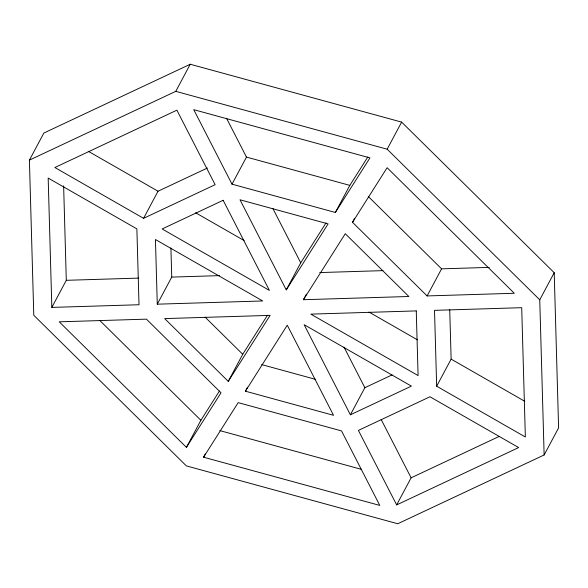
<?xml version="1.0" encoding="UTF-8"?>
<svg xmlns="http://www.w3.org/2000/svg" width="588" height="588" viewBox="0 0 588 588"><rect width="100%" height="100%" fill="white"/><g stroke="black" fill="none" stroke-linecap="round" stroke-linejoin="round"><path stroke-width="0.88" d="M29.4 160.127L43.865 133.035L190.24 64.246L401.633 122.106L554.212 272.722L558.6 427.873L544.135 454.965L397.76 523.754L186.367 465.894L33.788 315.278L29.4 160.127L175.775 91.338L190.24 64.246M51.832 307.406L48.179 178.076L136.872 228.879L139.018 304.738L51.832 307.406L66.297 280.314L63.629 185.845M143.568 218.324L215.134 184.691L176.885 110.177L54.875 167.521L143.568 218.324L158.032 191.232L207.388 168.036M157.275 304.18L155.445 239.522L262.711 300.96L157.275 304.18L171.74 277.095L170.917 247.945M232.003 184.176L193.746 109.662L369.955 157.893L335.358 212.466L232.003 184.176L246.468 157.084L226.505 118.21M186.418 447.365L221.022 392.799L146.419 319.152L59.234 321.82L186.418 447.365L200.883 420.28L219.405 391.071M228.262 381.369L270.113 315.374L164.669 318.593L228.262 381.369L242.726 354.277L267.547 315.146M286.268 289.891L328.111 223.888L240.007 199.773L286.268 289.891L300.733 262.799L326.031 222.896M203.58 457.199L238.177 402.626L341.532 430.916L379.789 505.423L203.58 457.199L205.278 454.01M335.358 212.466L349.823 185.374L367.853 156.937M245.424 391.196L287.267 325.201L333.528 415.312L245.424 391.196L247.548 387.213M303.423 299.718L345.274 233.723L408.866 296.492L303.423 299.718L306.407 294.14M544.135 454.965L539.747 299.814L387.169 149.198L401.633 122.106M352.513 222.293L387.117 167.72L514.302 293.272L427.116 295.933L352.513 222.293L354.645 218.31M350.389 414.797L411.394 386.125L304.136 324.686L350.389 414.797L364.854 387.705L392.064 374.923M427.116 295.933L441.581 268.848L489.304 267.386M436.663 386.206L434.517 310.354L521.703 307.686L525.356 437.009L436.663 386.206L451.128 359.121L449.732 309.766M396.65 504.908L518.66 447.571L429.968 396.768L358.401 430.401L396.65 504.908L411.115 477.824L499.094 436.472M539.747 299.814L554.212 272.722M66.297 280.314L138.797 278.102M171.74 277.095L219.412 275.632M319.725 272.567L382.986 270.634M175.775 91.338L387.169 149.198M246.468 157.084L349.823 185.374M261.653 364.589L315.396 379.304M219.816 430.592L361.488 469.371M88.34 151.322L158.032 191.232M195.672 212.797L244.138 240.558M368.992 312.074L417.458 339.835M451.128 359.121L524.775 401.303M368.279 196.48L441.581 268.848M205.094 317.13L242.726 354.277M99.791 320.482L200.883 420.28M272.81 208.409L300.733 262.799M344.017 347.118L364.854 387.705M381.178 419.509L411.115 477.824M223.146 200.295L162.134 228.96L269.4 290.406L223.146 200.295M416.26 310.905L310.824 314.132L418.09 375.57L416.26 310.905"/></g></svg>
